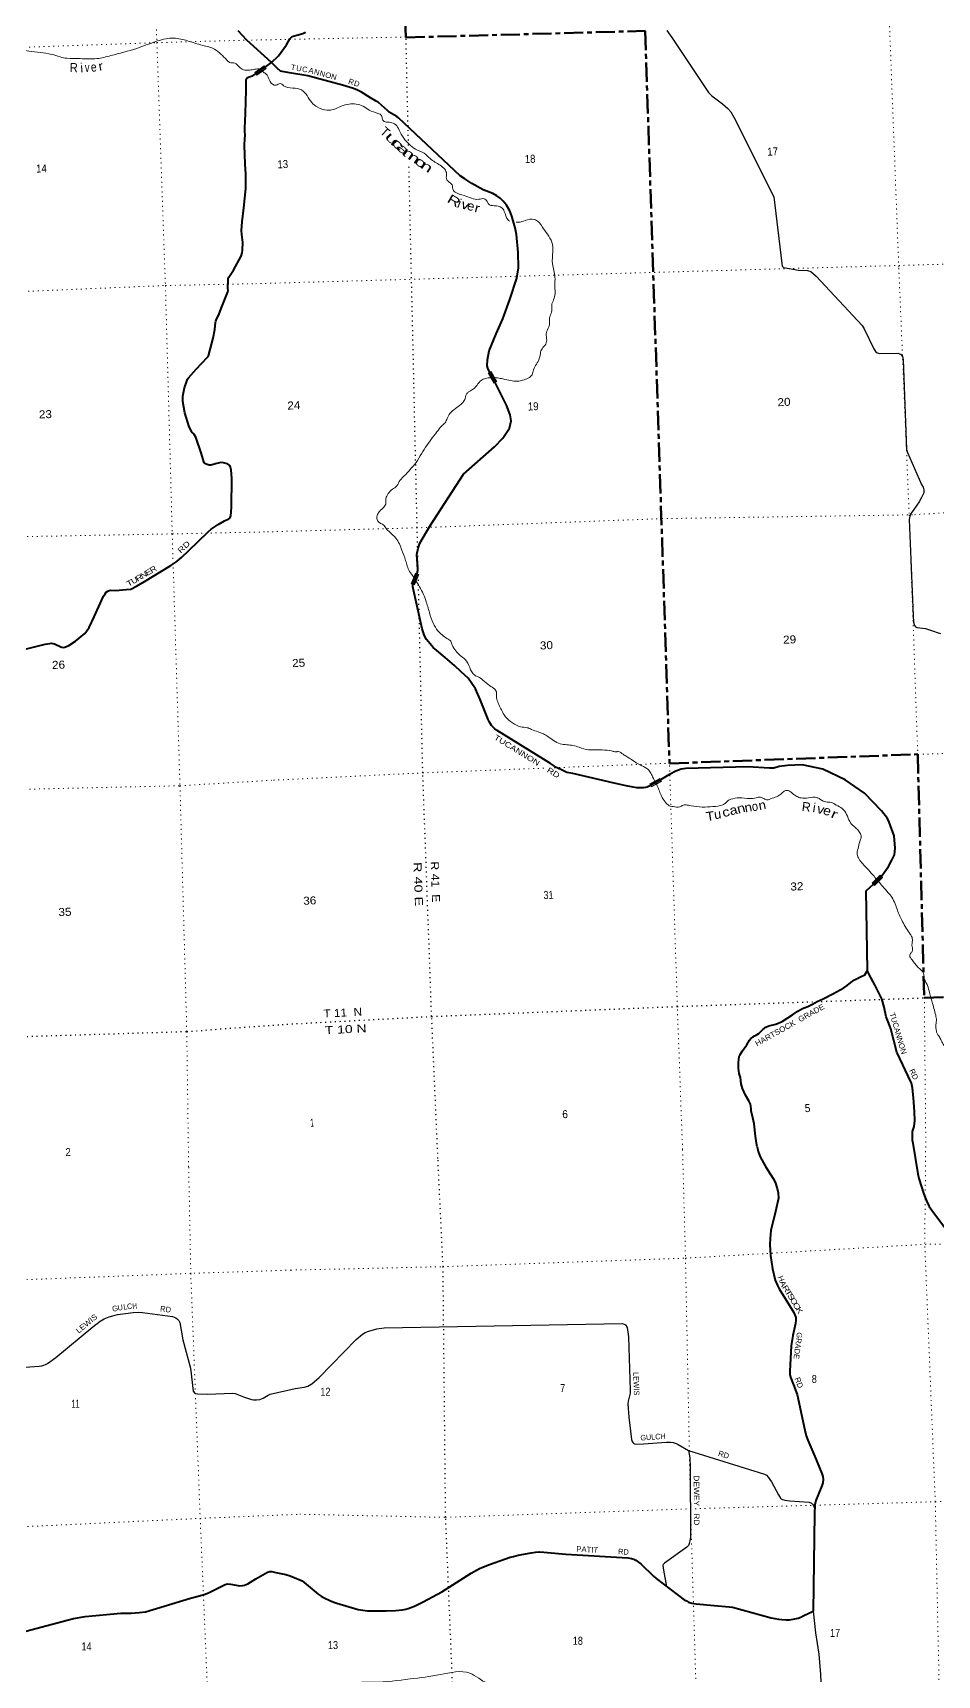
# Model space of a CAD drawing. Header units: feet. Extents: x 757852 to 1040949, y -536576 to -344549.
# Drawn here: x 817054 to 836829, y -408566 to -372650 of the extents above; entities that cross this region are included whole.
import ezdxf
from ezdxf.enums import TextEntityAlignment as Align

# ---------------------------------------------------------------- set-up
doc = ezdxf.new("R2010")
doc.units = ezdxf.units.FT
doc.header["$LTSCALE"] = 70
doc.linetypes.add('DOTTED', pattern=[1.5, 0.3, -1.2])
doc.linetypes.add('LONG_DASH_SHORT_DASH', pattern=[9.9, 6, -1.2, 1.5, -1.2])
for name, color, linetype, lineweight in [('11', 7, 'LONG_DASH_SHORT_DASH', 60), ('26', 7, 'Continuous', 40), ('29', 7, 'Continuous', 25), ('39', 7, 'Continuous', 13), ('6', 7, 'DOTTED', 25), ('61', 7, 'Continuous', 13), ('7', 7, 'DOTTED', 13)]:
    doc.layers.add(name, color=color, linetype=linetype, lineweight=lineweight)
for name, color, linetype in [('27', 7, 'Continuous'), ('30', 7, 'Continuous'), ('41', 7, 'Continuous')]:
    doc.layers.add(name, color=color, linetype=linetype)

msp = doc.modelspace()

# ---------------------------------------------------------------- linework, layer by layer
at = {"layer": '11'}
msp.add_lwpolyline([(821352.88, -362101.08), (824848.61, -361957.25), (825206.68, -372751.6), (830444.05, -372606.31), (830976.3, -388627.03), (836403.81, -388426.79), (836545.8, -393753), (841985.67, -393590.61), (842025.22, -396681.75)], dxfattribs=at)
at = {"layer": '26'}
for points in [[(821735.92, -372806.88), (821544.73, -372604.34)], [(822135.46, -373402.85), (822270.08, -373297.45), (821735.92, -372806.88)], [(822270.08, -373297.45), (822271.22, -373296.56), (822424.01, -373155.41), (822598.72, -372914.81), (822671.36, -372779.05), (822727.41, -372726.42), (822824.76, -372700.21), (822959.96, -372666.37), (823015.02, -372637.92)], [(821764.95, -373618.43), (821805, -373607.45), (821861.61, -373589.26), (822135.46, -373402.85)], [(827163.26, -380295.45), (827026.46, -380032.34), (827005.65, -379982.75), (826991.98, -379929.24), (826996.68, -379802.36), (827030.6, -379605.89), (827185.69, -379233.41), (827328.51, -378903.68), (827483.58, -378482.94), (827636.79, -378018.05), (827677.46, -377791.13), (827667.09, -377449.74), (827628.53, -377059.27), (827598.62, -376917.13), (827529.38, -376661.29), (827484.42, -376545.27), (827414.68, -376418.8), (827339.07, -376327.14), (827273.45, -376261.87), (827202.03, -376210.81), (827114.7, -376166), (826902.13, -376080.44), (826655.27, -375944.04), (826502.28, -375843.1), (826400.95, -375773.77), (825056.05, -374517.34), (825011.41, -374481.35), (824944.27, -374439.6), (824847.47, -374383.35), (824805.84, -374350.48), (824609.68, -374176.19), (824560.82, -374142.74), (824440.48, -374070.71), (824243.13, -373945.38), (824154.07, -373901.79), (824068.71, -373868.52), (823822.07, -373795.12), (823068.05, -373591.58), (822663.27, -373522.15), (822470.96, -373488.01), (822393.95, -373424.9), (822278.4, -373305.09), (822270.08, -373297.45)], [(820336.73, -380714.72), (820333.06, -380689.63), (820335.13, -380594.94), (820338.17, -380557.92), (820368.2, -380416.36), (820421.86, -380265.12), (820438.38, -380223.82), (820455.19, -380196.97), (820625.52, -380004.86), (820875.77, -379741.21), (820886.79, -379727.61), (820892.4, -379713.67), (820995.66, -379326.79), (821030.36, -379138.87), (821045.92, -378983.66), (821052.32, -378954.35), (821061.14, -378934.63), (821126.88, -378794.94), (821188.76, -378643.85), (821316.03, -378313.64), (821321.63, -378286.5), (821321.26, -378225.97), (821323.95, -378043.01), (821328.71, -378016.86), (821333.43, -378004.17), (821338.61, -377994.35), (821440.65, -377840.63), (821606.45, -377530.29), (821634.52, -377459.13), (821641.42, -377405.31), (821642.6, -377231.25), (821622.89, -377061.55), (821620.3, -376973.2), (821630.85, -376783.98), (821670.06, -376475.35), (821711.04, -376052.99), (821713.7, -375739.99), (821694.49, -375524.04), (821680.26, -375106.45), (821690.39, -374963.53), (821694.23, -374895.38), (821687.1, -374790.73), (821690.39, -374683.86), (821694.23, -374624.86), (821704.26, -374364.07), (821708.11, -374203.28), (821710.75, -374149.01), (821719.49, -373905.51), (821718.68, -373809.07), (821716.49, -373700.28), (821719.3, -373677.86), (821724.91, -373663.42), (821731.53, -373645.69), (821741.55, -373633.87), (821751.91, -373624.84), (821764.95, -373618.43)], [(825455.63, -384474.72), (825466.24, -384434.81), (825470.27, -384394.76), (825462.85, -384266.38), (825450.05, -384057.81), (825480.4, -383919.8), (825517.87, -383807.63), (825731.46, -383440.74), (826469, -382299.78), (827149.07, -381702.13), (827334.09, -381515.39), (827479.56, -381296.13), (827517.09, -381137.72), (827489.28, -381002.16), (827408.19, -380794.44), (827163.26, -380295.45)], [(816858.83, -386132.37), (817325.99, -386022.2), (817427.95, -386003.13), (817456.96, -386000.12), (817487.48, -386002.3), (817528.78, -386014.24), (817665.29, -386076.56), (817691.28, -386086.21), (817718.52, -386090.57), (817752, -386086.07), (817843.34, -386047.22), (817987.31, -385952.56), (818189.36, -385781.84), (818238.11, -385730.17), (818284.08, -385652.45), (818393.93, -385422.13), (818601.88, -384971.89), (818636.38, -384914.61), (818657.96, -384884.13), (818691.09, -384860.75), (818723.35, -384841.62), (818756.72, -384836.72), (818861.46, -384843.7), (819094.15, -384826.82), (819196.28, -384813.78), (819317.04, -384749.94), (819494.92, -384646.25), (820069.75, -384299.8), (820203.74, -384207.44), (820309.55, -384113.9), (820454.36, -383979.02), (820884.35, -383560.45), (820953.06, -383504.18), (821104.89, -383403.26), (821247.27, -383322.71), (821342.39, -383275.71), (821360.74, -383260.28), (821378.18, -383236.3), (821384.81, -383214.17), (821392.44, -383131.55), (821401.08, -383014.74), (821407.03, -382393.57), (821387.45, -382205.23), (821376, -382149.74), (821358.52, -382109.61), (821309.32, -382076.89), (821220.18, -382053.38), (821165.77, -382048.95), (821077.81, -382065.6), (820948.2, -382101.55), (820906.28, -382102.87), (820869.52, -382091.8), (820832.18, -382074.54), (820814.22, -382064.37), (820801.95, -382049.57), (820794.45, -382034.28), (820775.87, -381977.35), (820735.35, -381834.48), (820619.81, -381489.4), (820583.52, -381432.76), (820571.72, -381421.25), (820556.97, -381407.68), (820541.34, -381392.05), (820531.03, -381378.24), (820471.44, -381265.44), (820374.14, -380962.82), (820336.73, -380714.72)], [(830781.99, -388988.42), (830520.29, -389132.75), (830484.43, -389145.22), (830451.82, -389152.47), (830405.63, -389159.72), (830370.8, -389161.16), (830311.42, -389161.54), (830262.15, -389157.69), (830025.37, -389117.38), (829767.6, -389055.84), (828862.65, -388846.59), (828733.01, -388821.88), (828640.81, -388779.51), (828503.39, -388712.91), (828373.3, -388629.91), (827205.68, -387908.91), (827155.93, -387872.8), (827082.44, -387797.47), (827037.1, -387722.97), (827008.49, -387663.86), (826833.52, -387230.86), (826735.2, -386995.72), (826640.86, -386854.92), (826570.78, -386765.37), (826418.28, -386627.01), (826273.79, -386488.32), (826067.36, -386310), (825888.27, -386160.7), (825806.92, -386089.73), (825742.97, -386014.43), (825662.93, -385913.64), (825619.2, -385838.78), (825579.92, -385723.91), (825568.07, -385682.41), (825365.24, -384763.12), (825363.89, -384732.1), (825371.13, -384700.37), (825455.63, -384474.72)], [(835607.36, -391099.26), (835612.04, -391094.17), (835767.97, -390884.53), (835840.27, -390740.73), (835895.1, -390628.03), (835911.48, -390480.65), (835889.64, -390213.17), (835781.35, -389914.79), (835745.54, -389827.82), (835610.07, -389664.62), (835239.98, -389274.02), (834817.96, -388986.14), (834327.77, -388749.39), (833877.93, -388659.73), (833558.94, -388671.14), (833375.09, -388694.96), (833257.94, -388728.04), (833160.29, -388733.86), (832690.84, -388701.11), (831333.43, -388736.61), (831233.57, -388750.87), (831116.84, -388793.98), (830974.02, -388868.78), (830887.06, -388920.44), (830781.99, -388988.42)], [(835307.07, -393148.65), (835273.99, -391416.04), (835441.51, -391260.68), (835607.36, -391099.26)], [(832889.8, -397014.5), (832876.21, -396929.82), (832857.92, -396781.79), (832828.1, -396505.87), (832794.78, -396380.29), (832764.37, -396225.73), (832760.34, -396182.67), (832756.95, -396123.46), (832747.91, -396078.64), (832712.61, -396003.72), (832641.09, -395880.05), (832572.74, -395736.14), (832546.28, -395632.69), (832526.49, -395496.8), (832498.7, -395409.49), (832485.77, -395293.41), (832482.11, -395158.85), (832498.31, -395045.15), (832507.2, -395015.51), (832519.3, -394992.4), (832569.46, -394914.72), (832643.57, -394810.96), (832669.12, -394781.01), (832728.06, -394679.04), (832756.22, -394644.95), (832794.75, -394612.34), (832815.51, -394594.56), (832853.3, -394574.19), (832929.91, -394532.77), (833018.62, -394444.58), (833082.78, -394393.63), (833149.96, -394366.67), (833303.13, -394330.07), (833439.15, -394268.04), (833566.48, -394190.3), (833664.14, -394123.86), (833779.44, -394046.62), (833881.53, -393990.05), (833998.18, -393944.93), (834106.38, -393890.11), (834208.39, -393831.53), (834334.56, -393773.94), (834545.11, -393668.57), (834788.49, -393531.65), (834860.92, -393486.38), (834944.29, -393414.5), (835022.32, -393358.94), (835150.07, -393291.24), (835244.65, -393247.04), (835289.08, -393177.01), (835307.07, -393148.65)], [(836288.39, -396885.16), (836291.2, -396673.55), (836327.01, -396569.5), (836343.74, -396442.12), (836331.02, -396235.55), (836308.55, -395940.91), (836289.64, -395730.58), (836266.94, -395620.94), (835949.11, -394944.63), (835817.06, -394433.43), (835771.87, -394314.68), (835715.38, -394166.25), (835672.32, -393954.93), (835618.49, -393774.22), (835473.76, -393486.74), (835340.93, -393242.99), (835307.29, -393159.96), (835307.07, -393148.65)], [(832889.8, -397014.5), (832913.3, -397110.22), (832959.4, -397227.64), (833070.46, -397424.73), (833129.62, -397522.22), (833245.78, -397702.19), (833288.39, -397785.37), (833333.87, -397923.61), (833355.44, -398020.21), (833357.4, -398131.77), (833295.04, -398428.15), (833194.24, -398844.89), (833177.32, -399014.08), (833168.15, -399147.73), (833181.09, -399386.52), (833226.43, -399678.2), (833288.38, -399924.07), (833336.58, -400045.68), (833372.5, -400118.34), (833506.19, -400331.73), (833693.87, -400633.28), (833736.81, -400741.8), (833741, -400800.51), (833731.02, -400877.04), (833675.08, -401138.95), (833637.42, -401363.86), (833606.79, -401916.32), (833608.98, -401983.09), (833624.73, -402046.27), (833686.4, -402214.54), (833766.05, -402426.28), (833931.84, -403209.5), (833967.3, -403333.4), (833999.9, -403429.78), (834151.98, -403783.17), (834304.9, -404154.62), (834325.63, -404218.24), (834338.2, -404281.14), (834329.82, -404356.62), (834307.26, -404424.04), (834174.02, -404743.64), (834153.8, -404838.88), (834143.48, -405036.62), (834114.59, -407166.13)], [(836288.39, -396885.16), (836403.79, -397598.98), (836429.3, -397700.71), (836540.55, -398049.02), (836597.97, -398195.05), (836656.14, -398314.21), (836712.8, -398398.53), (837099.19, -398914.42)], [(822941.67, -406506.74), (823293.25, -406793.31), (823359.35, -406835.78), (823426.34, -406874.09), (823548.35, -406931.54), (823633.79, -406966.83), (823703.86, -406993.78), (824169.2, -407126.65), (824273.37, -407147.16), (824370.16, -407157.77), (824534.58, -407159.65), (824779.27, -407160.16), (824982.63, -407152.98), (825134.97, -407135.03), (825209.91, -407119.46), (825262.54, -407105.1), (825322.35, -407083.55), (825396.52, -407054.83), (825588.43, -406962.4), (825999.83, -406745.49), (826637.33, -406337.94), (826822.42, -406236.12), (827016.04, -406152.58), (827284.16, -406058.97), (827491.11, -405988.36), (827567.67, -405969.21), (827668.45, -405945.04), (827950.46, -405887.81), (828043.76, -405875.84), (828117.93, -405871.06), (828134.67, -405871.06), (828230.37, -405875.84), (828707.78, -405917), (830062.97, -406003.37), (830141.94, -406014.7), (830194.58, -406031.46), (830242.43, -406050.61), (830297.45, -406091.31), (830345.43, -406133.32), (830628.04, -406401.72), (830683.83, -406449.2), (831294.51, -406915.97), (831345.35, -406943.55), (831393.19, -406967.49), (831464.97, -406989.03), (831557, -407002.66), (831955.61, -407039.16), (832277.82, -407071.02), (832350.17, -407082.4), (833198.75, -407311.1), (833358.59, -407342.14), (833432.75, -407351.72), (833523.59, -407356.9), (833595.44, -407354.11), (833676.78, -407342.14), (833786.56, -407319.14), (833844.25, -407299.05), (833901.67, -407270.32), (834114.59, -407166.13)], [(816902.23, -407601.35), (817941.21, -407326.24), (818196.51, -407281.16), (818979.54, -407209.37), (819207.29, -407206.76), (819378.86, -407196.88), (819518.94, -407181.06), (820501.15, -406883.61), (820747.47, -406817.76), (820824.83, -406792.64), (820912.18, -406755.18), (821259.02, -406585.08), (821317.74, -406571.01), (821378.83, -406573.34), (821580.21, -406609.28), (821639.06, -406608.46), (821685.86, -406595.98), (821753.11, -406565.78), (821932.04, -406457.84), (822184.01, -406315.51), (822234.92, -406302.55), (822278.59, -406302.55), (822370.34, -406317.78), (822584.17, -406367.39), (822677.91, -406396.2), (822941.67, -406506.74)]]:
    msp.add_lwpolyline(points, dxfattribs=at)
at = {"layer": '29'}
for points in [[(830914.55, -372601.61), (831027.28, -372749.69), (831831.61, -373956.48), (831904.77, -374023.77), (832135.36, -374203.08), (832254.08, -374302.65), (832317.64, -374380.4), (832380.79, -374496.38), (833257.76, -376234.97), (833435.84, -377695.32), (833440.3, -377753.44), (833465.55, -377780.53), (833793.43, -377837.11), (833994.77, -377846.74), (834070.08, -377869.71), (834184.7, -377967.44), (835192.63, -379047.03), (835236.13, -379125.63), (835447.2, -379557.1), (835494.88, -379639.54), (835578.3, -379664.19), (835969.75, -379655.76), (836025, -379679.58), (836069.24, -379727.98), (836084.32, -379799.74), (836160.94, -381761), (836183.87, -381828.4), (836484.5, -382525.55), (836525.23, -382586.17), (836537.71, -382643.95), (836534.49, -382710.44), (836486.4, -382808.98), (836436.22, -382905.6), (836385.19, -382982.14), (836303.6, -383096.17), (836255.99, -383158.49), (836228.28, -383215.96), (836217.45, -383292.82), (836307.9, -385394.59)], [(836307.9, -385394.59), (836314.19, -385540.78), (836325.24, -385585.46), (836337.38, -385614.2), (836355.07, -385637.19), (836387.29, -385654.33), (836571.16, -385678.76), (836750.37, -385735.57), (836828.32, -385760.55), (836899.24, -385787.62)], [(816784.05, -401836.8), (817194.57, -401811.05), (817250.19, -401800.94), (817292.29, -401788.9), (817328.37, -401774.86), (817371.68, -401750.2), (817557.48, -401616.43), (818366.58, -400947.34), (818527, -400826.2), (818611.18, -400774.05), (818724.5, -400730.81), (818803.6, -400705.86), (818903.82, -400677.78), (819080.72, -400653.3), (819244.57, -400633.65), (819361.54, -400627.69), (819449.55, -400633.58), (820111.17, -400724.65), (820180.63, -400749.99), (820220.72, -400778.06), (820248.78, -400810.16), (820269, -400856.01), (820334.13, -401235.47), (820498, -401853.83), (820562.6, -402354.13), (820587.53, -402390.6), (820611.58, -402406.65), (820661.32, -402415.84), (820883.4, -402421.29), (821409.33, -402398.62), (821476.21, -402404.92), (821659.41, -402478.68), (821834.26, -402539.02), (821881.37, -402547.04), (821943.51, -402547.04), (822019.63, -402533.88), (822086.82, -402506.93), (822201.36, -402442.6), (822247.17, -402422.69), (822791, -402295.71)], [(822791, -402295.71), (822983.95, -402264.43), (823064.18, -402243.29), (823151.67, -402191.56), (823318.31, -402056.25), (824124.18, -401222.9), (824261.23, -401109.16), (824320.89, -401073.34), (824399.58, -401042.82), (824575.41, -400993.75), (824738.75, -400971.3), (829946.65, -400872.54), (829984.04, -400886.32), (830011.88, -400906.21), (830047.85, -400965.8), (830082.88, -401165.86), (830115.28, -402334.82), (830112.28, -402396.31), (830071.53, -402573.58), (830064.55, -402629.27), (830084.8, -402920.36), (830146.22, -403415.34), (830157.05, -403453.03), (830172.96, -403480.89), (830194.83, -403502.77), (830221.55, -403511.45), (830405.31, -403509.44), (830911.57, -403472.68), (830996.18, -403470.94), (831055.84, -403478.9), (831122.27, -403497.94), (831165.2, -403520.68), (831393.54, -403654.02), (833054.17, -404166.85), (833098.01, -404193.2), (833135.79, -404234.99), (833206.1, -404338.92), (833356.1, -404625.75), (833402.24, -404696.6), (833420.14, -404712.52), (833445.53, -404725.42), (833497.69, -404738.38), (833606.41, -404754.34), (834033.1, -404784.58), (834080.32, -404802.05), (834098.22, -404815.98), (834108.16, -404829.91), (834149.92, -404917.46)], [(831393.54, -403654.02), (831418.89, -403816), (831426.04, -404016.39), (831432.64, -405556.2), (831421.74, -405629.78), (831407.82, -405685.49), (831387.93, -405733.24), (831358.18, -405767.91), (830864.91, -406116.12), (830835.14, -406145.11), (830829.18, -406157.05), (830826.84, -406169.69), (830844.42, -406271.73), (830913.54, -406624.78)], [(834114.59, -407166.13), (834171.81, -407641.26), (834240.08, -408103.81), (834279.76, -408549.2), (834411.88, -411559.01)]]:
    msp.add_lwpolyline(points, dxfattribs=at)
at = {"layer": '39'}
for points in [[(804071.95, -369025.15), (804102.77, -369116.69), (804156.27, -369227.66), (804327.76, -369248.76), (804497.89, -369223.67), (804748.7, -369276.61), (804854.85, -369263.44), (805216.69, -369126.22), (805653.53, -369147.57), (806092.48, -369241.21), (806320.08, -369256.64), (806826.82, -369537.2), (807024.11, -369615.82), (807419.08, -369511.78), (807903.77, -369519.67), (808076.92, -369460.33), (808404.01, -369440.69), (808535.98, -369416.72), (808687.67, -369448.45), (808993.73, -369397.26), (809112.88, -369415.88), (809226.46, -369519.06), (809306.8, -369516.7), (809408.11, -369475.55), (809537.36, -369495.87), (809648.63, -369657.4), (809675.31, -369745.04), (809744.48, -369773.16), (809770.63, -369911.06), (809782.18, -370099.64), (809906.46, -370156.28), (810159.22, -370207.15), (810367.13, -370373.88), (810467.83, -370449.31), (810755.8, -370535.31), (810867.19, -370632.53), (811350, -370919.82), (811496.84, -371060.21), (811585.91, -371081.72), (811659.86, -371135.82), (811794.96, -371149.94), (812152.72, -371422.81), (812566.83, -371698.05), (812668.9, -371751.33), (812729.14, -371817.89), (812900.04, -371818.91), (813002.53, -371817.91), (813121.32, -371824.48), (813331.84, -371942.9), (813553.1, -372085.13), (813678.5, -372111.6), (813765.47, -372060.81), (813919.88, -372048.24), (814192.74, -372030.19), (814328.54, -372068.41), (814548.89, -372041.85), (814961.66, -372202.58), (815463.03, -372437.07), (815632.14, -372514.51), (815820.27, -372623.54), (815936.63, -372684.44), (816065.1, -372746.99), (816180.35, -372769.73), (816379.81, -372922.65), (816634.93, -372985.5), (816968.51, -373050.08), (817463.05, -373119.98), (817649.65, -373176.8), (817799.27, -373206.58), (818088.96, -373214.16), (818456.81, -373213.42), (818758.44, -373148.3), (819324.67, -372989), (819782.27, -372826.86), (820138.25, -372764.17), (820433.48, -372823.84), (820766.04, -372922.6), (821027.84, -373007.37), (821296.17, -373246.69), (821357.89, -373295.12), (821470.95, -373311.9), (821588.55, -373414.97), (821686.48, -373464.35), (821759.81, -373465.71)], [(822098.77, -373512.71), (821992.73, -373439.76), (821878.74, -373452.6), (821759.81, -373465.71)], [(827482.3, -376769.48), (827437.99, -376733.5), (827364.11, -376553.64), (827306.48, -376473.62), (827144, -376432.2), (827017.7, -376391.26), (826987.25, -376336.24), (826920.53, -376278.73), (826808.46, -376289.47), (826483.41, -376204.62), (826285.38, -376130.51), (826236.29, -376062.2), (826231.41, -375994.04), (826155.74, -375914.79), (826096.02, -375832.85), (826099.82, -375732.15), (826061.41, -375631.22), (825961.33, -375544.95), (825740.2, -375399.42), (825610.61, -375280.21), (825420.1, -375193.72), (825280.73, -375080.95), (825164.83, -374953.11), (825062.87, -374774.43), (824989.77, -374660.88), (824872.99, -374607.48), (824757.9, -374594.22), (824697.37, -374540.47), (824679.86, -374458.77), (824597.43, -374409.95), (824411.7, -374341.36), (824279.53, -374256.44), (824124.81, -374208.66), (823970.03, -374207.12), (823795.14, -374252.69), (823629.45, -374326.01), (823487.3, -374338.02), (823271.48, -374270.69), (823152.84, -374173.14), (823049.97, -374020.63), (822932.32, -373898.9), (822737.74, -373858.83), (822536.55, -373804.96), (822464.24, -373757.73), (822371.24, -373791.81), (822241.41, -373714.83), (822188.03, -373592.41), (822131.25, -373532.46), (822098.77, -373512.71)], [(827142.49, -380188.69), (827214.17, -380195.36), (827333.69, -380218.48), (827502.02, -380255.64), (827641.26, -380269.89), (827798.53, -380235.12), (827910.91, -380184.15), (827981.82, -380102.74), (827993.58, -380047.96), (828116.06, -379807.55), (828152.09, -379661.26), (828187.89, -379557.21), (828270.16, -379459.24), (828289.07, -379335.79), (828283.4, -379201.31), (828338.58, -379080.35), (828352.49, -378981.24), (828350.52, -378886.82), (828393.5, -378762.36), (828405.77, -378576.85), (828454.85, -378454.14), (828469.17, -378174.05), (828471.67, -377994.99), (828416.95, -377697.69), (828422.08, -377438.09), (828405.26, -377229.68), (828305.47, -377054.92), (828194.24, -376894.72), (828109.11, -376781.68), (828026.68, -376732.87), (827816.5, -376751.76), (827675.53, -376791.88), (827619.42, -376790.18)], [(825434.27, -384638.94), (825378.34, -384549.43), (825290.86, -384428.45), (825206.33, -384186.69), (825124.65, -383964.93), (824992.97, -383701.03), (824856.85, -383570.02), (824777, -383486.92), (824715.45, -383409.08), (824639.38, -383368.04), (824588.87, -383313.87), (824579.39, -383231.83), (824615.78, -383141.82), (824707.99, -383041.43), (824770.63, -382954.34), (824773.75, -382837.59), (824825.25, -382724.83), (824915.8, -382632.55), (825013.04, -382556.07), (825084.18, -382432.43), (825176.74, -382340.07), (825305.37, -382197.93), (825401.25, -382089.33), (825524.01, -381903.2), (825640.5, -381711.3), (825754.33, -381551.69), (825891.64, -381377.01), (825992.69, -381248.09), (826068.04, -381176.56), (826114.21, -381080.11), (826174.08, -380975.05), (826296.12, -380867.36), (826416.67, -380771.81), (826474.39, -380711.07), (826512.7, -380618.97), (826535.99, -380551.64), (826584.18, -380503.37), (826744, -380386.05), (826835.45, -380267.59), (826929.7, -380215.37)], [(826929.7, -380215.37), (827033.84, -380193.19), (827142.49, -380188.69)], [(830688.98, -389083.67), (830607.69, -388917.95), (830555.24, -388817.61), (830481.57, -388738.27), (830331.6, -388660.12), (830170.67, -388560.33), (830067.34, -388492.29), (829986.92, -388443.39), (829879.41, -388371.5), (829846.81, -388360.81), (829821.16, -388371.94), (829777.03, -388373.8), (829709.83, -388352.5), (829506.07, -388332.92), (829421.49, -388328.44), (829281.01, -388332.33), (829206.54, -388329.44), (828999.17, -388271.8), (828862.93, -388233.3), (828733.71, -388218.63), (828586.2, -388198.69), (828442.42, -388124.31), (828316.09, -388035.12), (828219.37, -387980.88), (828101.01, -387937.6), (827957.99, -387881.29), (827860.02, -387845.19), (827720.7, -387828.94), (827539.97, -387736), (827392.06, -387611.53), (827274.7, -387401.31), (827194.02, -387155.38), (827195.07, -387084.96), (827155.5, -387004.18), (827041.55, -386922.51), (826895.99, -386805.98), (826790.31, -386730), (826716.67, -386698.91), (826607.1, -386530.6), (826509.23, -386353.75), (826398.96, -386263.88), (826302.47, -386167.41), (826224.59, -386035.96), (826195.14, -385956.77), (826108.02, -385892.07), (825912.12, -385725.38), (825808.83, -385562.83), (825728.65, -385328.94), (825647.2, -385064.94), (825577.33, -384884.9), (825486.07, -384721.85), (825432.76, -384636.53)], [(831336.84, -389532.72), (831272.91, -389541.44), (831201.97, -389574.59), (831059.14, -389570.54), (830990.44, -389561.37), (830905.33, -389496.59), (830817.77, -389373.59), (830719.79, -389146.48), (830688.53, -389082.76)], [(835551.16, -391213.83), (835386.03, -391023.25), (835278.58, -390905.11), (835179.66, -390798.69), (835106.89, -390693.17), (835078.43, -390589.81), (835108.86, -390453.81), (835146.81, -390305.42), (835165.83, -390232.24), (835137.96, -390142.93), (835076.32, -390063.08), (835003.33, -389999.8), (834916.7, -389898.88), (834849.76, -389740.84), (834754.09, -389616.18), (834622.17, -389537.28), (834509.32, -389481.7), (834456.75, -389473.86), (834335.14, -389448.81), (834263, -389405.6), (834205.48, -389375.85), (834012.77, -389379.93), (833852.14, -389382.67), (833762.37, -389350.25), (833669.23, -389285.81), (833600.76, -389234.4), (833543.76, -389216.69), (833486.18, -389233.19), (833412.5, -389296.61), (833318.51, -389354.85), (833187.91, -389402.57), (833118.56, -389425.6), (833036.89, -389394.85), (832965.34, -389365.69), (832867.48, -389379.86), (832727.42, -389393.79), (832505.78, -389378.99), (832314.24, -389411.17), (832262.86, -389431.43), (832208.9, -389485.98), (832140.47, -389531.09), (831925.21, -389572.31), (831690.46, -389580.18), (831450.17, -389552.08), (831336.84, -389532.72)], [(837266.91, -396853.42), (837288.77, -396744.19), (837314.35, -396588.28), (837344.55, -396494.52), (837375.52, -396418.82), (837365.53, -396324.73), (837330.03, -396197.54), (837282.35, -396115.1), (837212.61, -396033.58), (837156.65, -395945.45), (837108.95, -395814.75), (837094.61, -395712.8), (837087.3, -395634.69), (837096.37, -395563.93), (837141.86, -395451.43), (837148.74, -395328.48), (837119.17, -395199.03), (837065.88, -395078.62), (837028.77, -394913.29), (836973.38, -394790.95), (836918.76, -394686.68), (836872.83, -394598.13), (836834.53, -394547.46), (836813.86, -394486), (836801.5, -394335.71), (836812.07, -394252.83), (836797.05, -394134.83), (836716.51, -393844.65), (836688.63, -393755.34), (836659.66, -393639.93), (836616.96, -393484.89), (836572.87, -393392.24), (836541.4, -393313.13), (836531.58, -393223.06), (836486.42, -393152.58), (836400.8, -393075.75), (836328.71, -392986.29), (836262.81, -392900.59), (836230.28, -392843.65), (836236.44, -392799.15), (836272.6, -392751.38), (836291.62, -392678.19), (836278.55, -392606.36), (836285.44, -392531.67), (836279.04, -392427.38), (836240.06, -392360.66), (836071.86, -392088.24), (835958.74, -391835.62), (835908.7, -391696.98), (835838.42, -391555.16), (835759.81, -391453.91), (835635.22, -391310.36), (835551.16, -391213.83)], [(823045.34, -409414.23), (823174.17, -409388.52), (823278.85, -409348.96), (823484.93, -409219.71), (824087.81, -408746.96), (824504.2, -408717.69), (825304.51, -408648.16), (825967.57, -408552.86), (826607.56, -408522.76), (826802.95, -408634.47), (826928.56, -408713.6), (827663.62, -409081.32), (827831.11, -409244.23), (828076.8, -409389.23), (828291.68, -409984.31), (828479.81, -410765.45), (828598.74, -411106.07), (828584.78, -411813.56), (828594.08, -412432.63), (828693.41, -413123.19), (829087.35, -413459.96), (829461.43, -413676.92), (830184.35, -414137.74), (830576.21, -414346.1), (830995.19, -414461.28), (831154.21, -414540.54), (831527.96, -414747.48), (831967.35, -414936.27), (832236.67, -415014.04), (832562, -415212.48), (833093.81, -415657.28), (833538.31, -416006.49), (834038.53, -416215.44), (834270, -416742.02), (834430.73, -417252.78), (834830.11, -417571.31), (835089.94, -417791.89), (835253.22, -418108.74)]]:
    msp.add_spline(points, degree=3, dxfattribs=at)
at = {"layer": '6'}
msp.add_line((825268.45, -375110.29), (825214.57, -372753.8), dxfattribs=at)
for points in [[(825912.1, -397265.31), (825775.29, -394160.15), (825580.98, -388833.84), (825457.61, -383474.37), (825334.89, -378016.39), (825277.92, -375524.84)], [(822506.17, -394334.99), (825775.29, -394160.15), (831146.92, -393942.22), (836547.89, -393753.21), (836555.99, -393752.97)], [(790892.48, -395689.72), (793609.75, -395570.59), (798965.83, -395190.4), (804311.73, -395011.48), (809675.69, -394832.02), (815037.71, -394654.64), (820420.16, -394488.71), (822506.17, -394334.99)], [(827454.68, -442948.6), (827431.34, -442575.13), (827273.6, -437280.36), (827269.13, -437082.66), (827117.52, -432045.52), (827109.95, -431791.6), (826942.74, -426492.65), (826609.05, -421186.09), (826465.63, -415931.7), (826305.13, -410519.28), (826080.62, -405112.9), (826024.36, -399634.95), (825912.1, -397265.31)]]:
    msp.add_lwpolyline(points, dxfattribs=at)
at = {"layer": '61'}
for p, q in [((821909.39, -373513.47), (822114.83, -373371.02)), ((822114.83, -373371.02), (822157.57, -373432.66)), ((827078.1, -380056.48), (827197.25, -380276.27)), ((827197.25, -380276.27), (827131.31, -380312)), ((825491.72, -384491.68), (825398.88, -384723.8)), ((825398.88, -384723.8), (825329.24, -384695.94)), ((830546.03, -389076.02), (830764.4, -388954.32)), ((830764.4, -388954.32), (830800.92, -389019.83)), ((835637.13, -391124.95), (835457.57, -391298.89)), ((835457.57, -391298.89), (835405.39, -391245.03))]:
    msp.add_line(p, q, dxfattribs=at)
for points in [[(822157.57, -373432.66), (821952.12, -373575.11), (821909.39, -373513.47)], [(827131.31, -380312), (827012.17, -380092.22), (827078.1, -380056.48)], [(825329.24, -384695.94), (825422.09, -384463.82), (825491.72, -384491.68)], [(830800.92, -389019.83), (830582.54, -389141.54), (830546.03, -389076.02)], [(835405.39, -391245.03), (835584.95, -391071.08), (835637.13, -391124.95)]]:
    msp.add_lwpolyline(points, dxfattribs=at)
for points in [[(821920.52, -373515.48), (822112.81, -373382.15), (822146.43, -373430.64), (821954.13, -373563.97)], [(827134.53, -380301.15), (827023.01, -380095.44), (827074.87, -380067.32), (827186.39, -380273.04)], [(825339.63, -384691.48), (825426.54, -384474.21), (825481.32, -384496.13), (825394.42, -384713.4)], [(830556.9, -389079.11), (830761.3, -388965.19), (830790.03, -389016.73), (830585.63, -389130.66)], [(835416.69, -391245.21), (835584.77, -391082.39), (835625.82, -391124.76), (835457.74, -391287.58)]]:
    msp.add_lwpolyline(points, close=True, dxfattribs=at)
at = {"layer": '7'}
for p, q in [((825212.88, -372741.26), (821736.03, -372810.1)), ((821926.94, -378135.24), (846840.4, -377429.85)), ((828456.92, -388721.43), (830973.91, -388623.04)), ((836548.22, -393744.92), (836579.77, -396874.9))]:
    msp.add_line(p, q, dxfattribs=at)
for points in [[(835179.62, -356324.02), (835181.06, -356358.68), (835403.93, -361647.61), (835577.45, -367004.96), (835784.75, -372401.11), (835989.87, -377793.32), (836217.32, -383190.63), (836405.3, -388411.71)], [(819565.17, -367537.27), (819565.18, -367537.69), (819765.25, -372863.53), (819952.86, -378175.68), (820101.76, -383607.53), (820270.96, -389115.15), (820420.16, -394488.71), (820461.36, -397457.44)], [(816345.08, -372984.65), (819765.25, -372863.53), (821736.03, -372810.1)], [(790335.31, -379493.68), (793175.56, -379427.41), (798494.54, -379084.48), (803785.44, -378881.05), (809197.63, -378563.52), (814644.41, -378397.71), (819952.86, -378175.68), (821926.94, -378135.24)], [(847941.23, -382716.74), (846876.33, -382758.31), (841590.08, -382831.9), (836291.67, -383190.29), (830813.87, -383273.17), (825457.61, -383474.37), (822120.8, -383564)], [(822120.8, -383564), (820101.76, -383607.53), (814628.95, -383706.99), (809349.54, -383961.12), (803935.77, -384224.43), (798645.63, -384453.97), (797245.79, -384543.56)], [(836408.11, -388430.64), (841928.71, -388222.52), (847038.35, -388087.64), (852337.37, -387857.03), (853926.51, -387792.74)], [(822315.07, -388993.55), (825580.98, -388833.84), (828245.69, -388729.68)], [(831261.47, -397071.74), (831146.92, -393942.22), (830975.01, -388623), (830974.98, -388621.92)], [(810332.92, -389373.9), (814879.18, -389237.14), (820270.96, -389115.15), (822315.07, -388993.55)], [(837492.76, -426189.73), (837305.73, -421089.76), (837087.68, -415885.91), (836901.85, -410245.47), (836787.6, -404773.37), (836557.36, -399124.3), (836579.77, -396874.9)], [(831261.47, -397071.74), (831325.1, -399446.79), (831436.43, -404953.1), (831606.4, -410473.61), (831784.9, -415821.23), (831896.65, -421215.12), (832114.1, -426345.83)], [(820461.36, -397457.44), (820507.42, -399779.6), (820713.29, -405136.99), (820943.73, -410574), (821140.69, -415903.54), (821346.75, -421266.96), (821537.61, -426656.98), (821725.44, -432014.93), (821944.09, -437396.04), (822132.4, -442832.36), (822144.64, -443138.72)], [(822698.4, -399707.58), (826018.28, -399633.14), (831325.1, -399446.79), (836566.01, -399144.1), (842086.31, -399039.39), (843980.38, -398973.52)], [(822698.4, -399707.58), (820507.42, -399779.6), (815147.33, -399983.45), (809840.64, -400290.12), (804675.54, -400509.38), (804529.39, -400516.56), (799192.35, -400751.84), (793791.65, -401003.18), (791077.07, -401093.13)], [(822889.44, -405046.97), (826078.68, -405114.97), (831429.62, -404928.87), (836787.6, -404773.37), (842214.29, -404571.17), (847502.49, -404367.35), (852860.12, -404201.46), (854533.04, -404116.31)], [(791262.98, -406497.27), (793943.93, -406378.33), (799356.62, -406062.3), (804709.46, -405882.8), (810034.99, -405663.96), (815362.8, -405390.78), (820713.29, -405136.99), (822889.44, -405046.97)]]:
    msp.add_lwpolyline(points, dxfattribs=at)

# ---------------------------------------------------------------- texts
at = {"layer": '27'}
for s, rotation, p in [('T', 350.267, (822738.33, -373464)), ('A', 345.441, (823124.17, -373534.86)), ('R', 342.188, (823997.86, -373778.07)), ('D', 342.188, (824120.73, -373817.55)), ('H', 291.621, (833360.22, -399916.5))]:
    msp.add_text(s, height=120, rotation=rotation, dxfattribs=at).set_placement(p, align=Align.CENTER)
for s, rotation, width, p in [('U', 350.267, 0.85, (822864.14, -373485.58)), ('C', 350.267, 0.8, (822990.87, -373507.32)), ('N', 344.893, 0.9, (823247.66, -373567.56)), ('N', 344.893, 0.9, (823372.26, -373601.19)), ('O', 344.893, 0.9, (823498.68, -373635.32)), ('N', 344.893, 0.9, (823621.46, -373668.46)), ('T', 27.863, 1.45, (819197.02, -384734.22)), ('U', 27.863, 1.2, (819303.09, -384678.13)), ('R', 30.239, 1.25, (819406.62, -384616.69)), ('N', 31.077, 1.25, (819509.99, -384555.43)), ('E', 31.077, 1.35, (819612.77, -384493.49)), ('R', 31.077, 1.25, (819715.54, -384431.55)), ('A', 291.621, 1.2, (833404.27, -400026.61)), ('R', 302.067, 1.3, (833476.05, -400146.78)), ('T', 302.067, 1.6, (833529.4, -400236.94)), ('S', 301.897, 1.4, (833586.56, -400324.62)), ('O', 301.897, 1.25, (833646.16, -400421.66)), ('C', 301.897, 1.3, (833703.39, -400522.48)), ('K', 301.897, 1.35, (833766.29, -400620.98))]:
    msp.add_text(s, height=120, rotation=rotation, dxfattribs=dict(at, width=width)).set_placement(p, align=Align.CENTER)
for s, rotation, width, p in [('RD', 42.967, 1.3, (820286.99, -384039.25)), ('TUCANNON    RD', 328.305, 1.25, (827126.35, -388089.93)), ('HARTSOCK  GRADE', 29.223, 1.1, (832889.44, -394816.64)), ('RD', 295.171, 1.05, (836212.43, -395340.38)), ('PATIT', 356.353, 1.05, (828935.64, -405861.38)), ('RD', 356.353, 0.85, (829847.79, -405919.51))]:
    msp.add_text(s, height=120, rotation=rotation, dxfattribs=dict(at, width=width)).set_placement(p)
for s, rotation, p in [('TUCANNON', 286.484, (835786, -394097.8)), ('GRADE', 262.494, (833765.03, -401060.89)), ('RD', 290.128, (833710.64, -402077.26))]:
    msp.add_text(s, height=120, rotation=rotation, dxfattribs=at).set_placement(p)
at = {"layer": '30'}
for s, rotation, width, p in [('U', 9.879, 0.85, (818974.27, -400586.14)), ('L', 7.839, 0.95, (819084.45, -400568.59)), ('C', 9.839, 0.8, (819181.72, -400558.07)), ('H', 5.171, 0.7, (819284.58, -400552.48)), ('G', 15.652, 0.85, (818867.37, -400604.92))]:
    msp.add_text(s, height=120, rotation=rotation, dxfattribs=dict(at, width=width)).set_placement(p, align=Align.CENTER)
for s, rotation, width, p in [('LEWIS', 39.589, 1.1, (818056.62, -401099.85)), ('RD', 352.163, 0.9, (819830.87, -400605.87)), ('LEWIS', 271.588, 0.9, (830184.29, -401937.02)), ('GULCH', 4.153, 0.95, (830344.39, -403435.89)), ('DEWEY   RD', 270.246, 1.15, (831506.8, -404194.45))]:
    msp.add_text(s, height=120, rotation=rotation, dxfattribs=dict(at, width=width)).set_placement(p)
msp.add_text('RD', height=120, rotation=342.838, dxfattribs=at).set_placement((832029.3, -403766.63))
at = {"layer": '41'}
for s, rotation, width, p in [('R', 358.358, 0.9, (817946.34, -373509.86)), ('v', 0.539, 0.75, (818243.84, -373505.89)), ('e', 5.253, 0.85, (818394.18, -373495.89)), ('r', 10.888, 1.1, (818557.12, -373474.11)), ('u', 312.088, 2.05, (824836.09, -375035.53)), ('c', 315.958, 2.25, (824967.8, -375153.58)), ('a', 317.492, 2.05, (825083.95, -375264.27)), ('n', 322.069, 1.85, (825212.22, -375367.47)), ('n', 325.892, 1.7, (825335.79, -375458.66)), ('o', 324.87, 1.65, (825478.59, -375561.93)), ('n', 326.511, 1.7, (825614.91, -375655.49)), ('R', 329.576, 1.45, (826213.97, -376408.27)), ('v', 341.496, 1.25, (826481.11, -376504.09)), ('e', 345.267, 1.05, (826608.53, -376531.99)), ('r', 345.417, 1.2, (826748.56, -376576.75)), ('T', 7.983, 1.15, (831876.76, -389879.33)), ('u', 8.647, 1.05, (832041.75, -389835.8)), ('c', 13.947, 1.2, (832231.46, -389786.07)), ('a', 14.649, 1.15, (832396.4, -389741.88)), ('n', 15.018, 1.2, (832564.71, -389703.57)), ('n', 12.064, 1.1, (832716.23, -389683.42)), ('o', 8.556, 0.9, (832856.9, -389663.03)), ('n', 11.245, 1.1, (833021.62, -389636.08)), ('v', 344.943, 1.15, (834257.22, -389724.42)), ('e', 342.466, 1.15, (834395.32, -389755.84)), ('r', 336.2, 1.45, (834546.16, -389824.02))]:
    msp.add_text(s, height=200, rotation=rotation, dxfattribs=dict(at, width=width)).set_placement(p, align=Align.CENTER)
for s, rotation, p in [('i', 5.038, (818129.8, -373510.46)), ('T', 317.296, (824686.33, -374887.46)), ('i', 338.73, (826346.93, -376473)), ('R', 353.395, (833957.06, -389676.03)), ('i', 351.161, (834127.07, -389692.51))]:
    msp.add_text(s, height=200, rotation=rotation, dxfattribs=at).set_placement(p, align=Align.CENTER)
at = {"layer": '6'}
for s, rotation, width, p in [('R 40 E', 272.089, 1.35, (825377.04, -390786.83)), ('R 41  E', 272.089, 1.15, (825751.77, -390772.36)), ('T 11  N', 3.066, 1.1, (823413.98, -394186.48)), ('T 10 N', 3.066, 1.3, (823443.65, -394552.06))]:
    msp.add_text(s, height=175, rotation=rotation, dxfattribs=dict(at, width=width)).set_placement(p)
at = {"layer": '7'}
for s, rotation, width, p in [('18', 2.409, 0.9, (827813.91, -375498.28)), ('17', 2.409, 0.9, (833117.62, -375337.5)), ('14', 1.68, 0.9, (817127.54, -375705.7)), ('13', 2.409, 0.9, (822405.7, -375613.86)), ('24', 2.409, 1.1, (822621.68, -380889.43)), ('20', 2.409, 1.1, (833340.42, -380815.43)), ('23', 1.68, 1.1, (817187.47, -381082.42)), ('19', 2.409, 0.9, (827881.23, -380910.37)), ('30', 2.409, 1.1, (828145.04, -386136.23)), ('29', 2.409, 1.1, (833463.09, -386010.87)), ('26', 1.68, 1.1, (817474.88, -386560.67)), ('25', 2.409, 1.1, (822727.19, -386521.57)), ('31', 2.409, 0.85, (828222.99, -391595.14)), ('32', 2.409, 1.1, (833622.04, -391408.22)), ('35', 1.68, 1.1, (817615.77, -391965.46)), ('36', 2.409, 1.1, (822969.92, -391719.19)), ('5', 2.409, 0.95, (833935.87, -396254.56)), ('1', 2.409, 0.5, (823123.09, -396572.76)), ('6', 2.409, 0.95, (828634.29, -396387.37)), ('2', 1.68, 0.9, (817769.38, -397214.94))]:
    msp.add_text(s, height=175, rotation=rotation, dxfattribs=dict(at, width=width)).set_placement(p)
for s, width, p in [('7', 0.85, (828584.69, -402374.99)), ('8', 0.85, (834086.86, -402176.07)), ('11', 0.65, (817895.57, -402718.27)), ('12', 0.85, (823341.39, -402454.59)), ('17', 0.85, (834486.08, -407729.07)), ('14', 0.85, (818116.02, -408026.31)), ('13', 0.85, (823506.64, -407995.59)), ('18', 0.85, (828860.68, -407901.39))]:
    msp.add_text(s, height=175, dxfattribs=dict(at, width=width)).set_placement(p)

doc.saveas('drawing.dxf')
